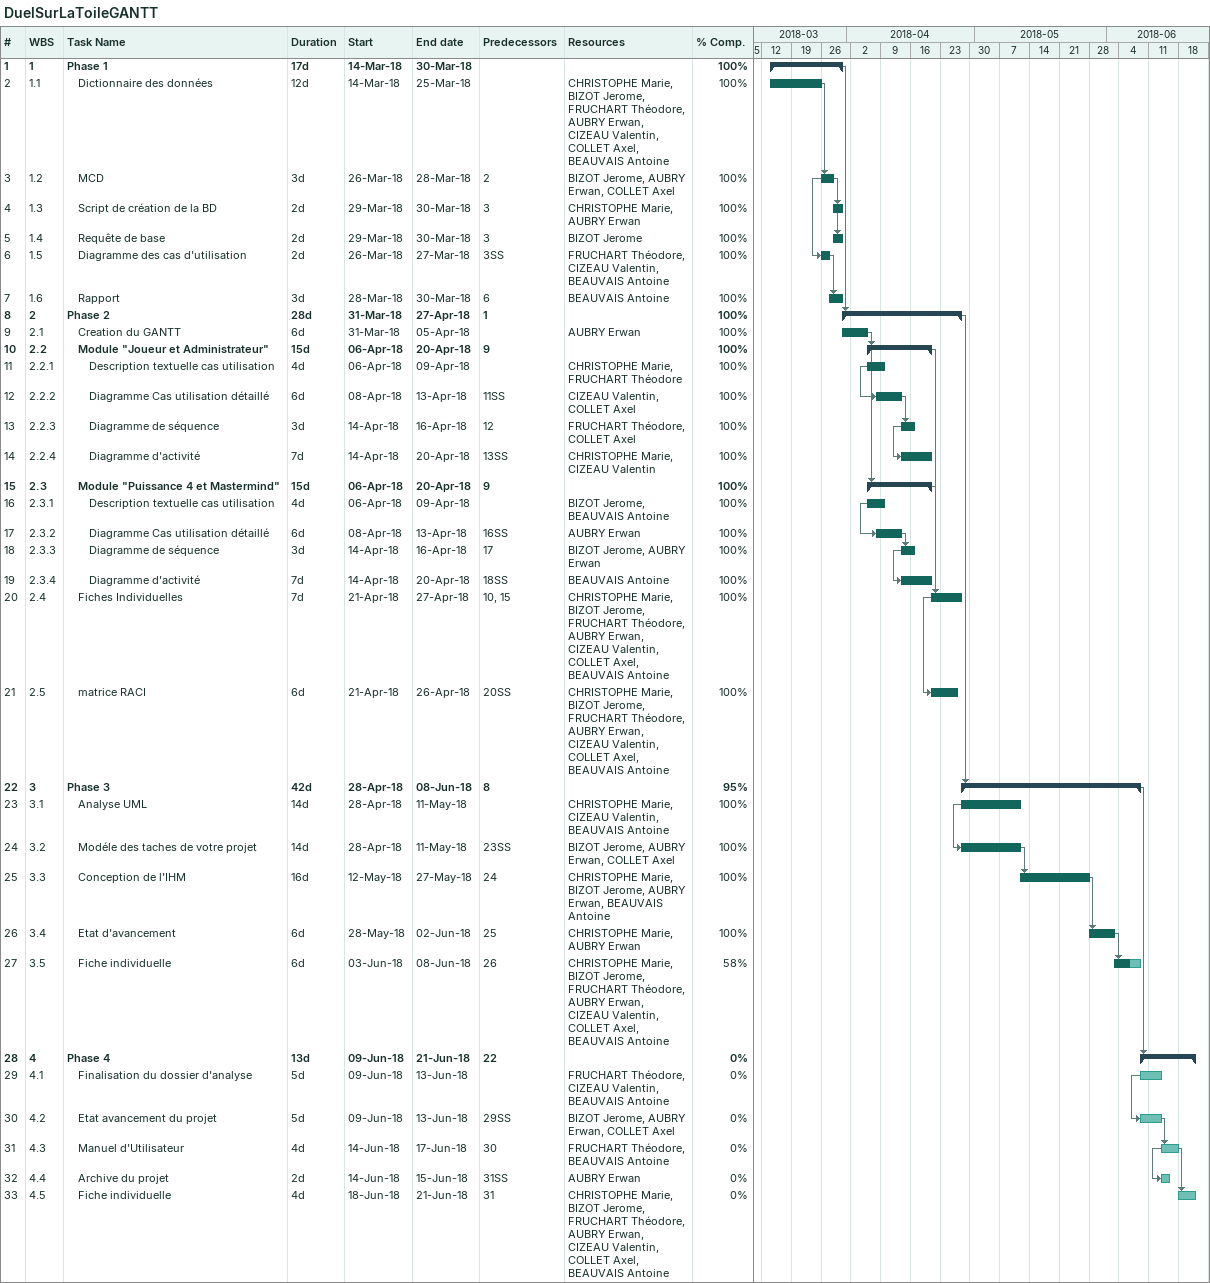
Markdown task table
DuelSurLaToileGANTT

| ID | WBS | Task | Duration | Start | Finish | Predecessors | Resources | % complete |
|---|---|---|---|---|---|---|---|---|
| 1 | 1 | **Phase 1** | 17d | 2018-03-14 | 2018-03-30 |  |  | 100 |
| 2 | 1.1 | Dictionnaire des données | 12d | 2018-03-14 | 2018-03-25 |  | CHRISTOPHE Marie, BIZOT Jerome, FRUCHART Théodore, AUBRY Erwan, CIZEAU Valentin, COLLET Axel, BEAUVAIS Antoine | 100 |
| 3 | 1.2 | MCD | 3d | 2018-03-26 | 2018-03-28 | 2 | BIZOT Jerome, AUBRY Erwan, COLLET Axel | 100 |
| 4 | 1.3 | Script de création de la BD | 2d | 2018-03-29 | 2018-03-30 | 3 | CHRISTOPHE Marie, AUBRY Erwan | 100 |
| 5 | 1.4 | Requête de base | 2d | 2018-03-29 | 2018-03-30 | 3 | BIZOT Jerome | 100 |
| 6 | 1.5 | Diagramme des cas d'utilisation | 2d | 2018-03-26 | 2018-03-27 | 3SS | FRUCHART Théodore, CIZEAU Valentin, BEAUVAIS Antoine | 100 |
| 7 | 1.6 | Rapport | 3d | 2018-03-28 | 2018-03-30 | 6 | BEAUVAIS Antoine | 100 |
| 8 | 2 | **Phase 2** | 28d | 2018-03-31 | 2018-04-27 | 1 |  | 100 |
| 9 | 2.1 | Creation du GANTT | 6d | 2018-03-31 | 2018-04-05 |  | AUBRY Erwan | 100 |
| 10 | 2.2 | **Module "Joueur et Administrateur"** | 15d | 2018-04-06 | 2018-04-20 | 9 |  | 100 |
| 11 | 2.2.1 | Description textuelle cas utilisation | 4d | 2018-04-06 | 2018-04-09 |  | CHRISTOPHE Marie, FRUCHART Théodore | 100 |
| 12 | 2.2.2 | Diagramme Cas utilisation détaillé | 6d | 2018-04-08 | 2018-04-13 | 11SS | CIZEAU Valentin, COLLET Axel | 100 |
| 13 | 2.2.3 | Diagramme de séquence | 3d | 2018-04-14 | 2018-04-16 | 12 | FRUCHART Théodore, COLLET Axel | 100 |
| 14 | 2.2.4 | Diagramme d'activité | 7d | 2018-04-14 | 2018-04-20 | 13SS | CHRISTOPHE Marie, CIZEAU Valentin | 100 |
| 15 | 2.3 | **Module "Puissance 4 et Mastermind"** | 15d | 2018-04-06 | 2018-04-20 | 9 |  | 100 |
| 16 | 2.3.1 | Description textuelle cas utilisation | 4d | 2018-04-06 | 2018-04-09 |  | BIZOT Jerome, BEAUVAIS Antoine | 100 |
| 17 | 2.3.2 | Diagramme Cas utilisation détaillé | 6d | 2018-04-08 | 2018-04-13 | 16SS | AUBRY Erwan | 100 |
| 18 | 2.3.3 | Diagramme de séquence | 3d | 2018-04-14 | 2018-04-16 | 17 | BIZOT Jerome, AUBRY Erwan | 100 |
| 19 | 2.3.4 | Diagramme d'activité | 7d | 2018-04-14 | 2018-04-20 | 18SS | BEAUVAIS Antoine | 100 |
| 20 | 2.4 | Fiches Individuelles | 7d | 2018-04-21 | 2018-04-27 | 10, 15 | CHRISTOPHE Marie, BIZOT Jerome, FRUCHART Théodore, AUBRY Erwan, CIZEAU Valentin, COLLET Axel, BEAUVAIS Antoine | 100 |
| 21 | 2.5 | matrice RACI | 6d | 2018-04-21 | 2018-04-26 | 20SS | CHRISTOPHE Marie, BIZOT Jerome, FRUCHART Théodore, AUBRY Erwan, CIZEAU Valentin, COLLET Axel, BEAUVAIS Antoine | 100 |
| 22 | 3 | **Phase 3** | 42d | 2018-04-28 | 2018-06-08 | 8 |  | 95 |
| 23 | 3.1 | Analyse UML | 14d | 2018-04-28 | 2018-05-11 |  | CHRISTOPHE Marie, CIZEAU Valentin, BEAUVAIS Antoine | 100 |
| 24 | 3.2 | Modéle des taches de votre projet | 14d | 2018-04-28 | 2018-05-11 | 23SS | BIZOT Jerome, AUBRY Erwan, COLLET Axel | 100 |
| 25 | 3.3 | Conception de l'IHM | 16d | 2018-05-12 | 2018-05-27 | 24 | CHRISTOPHE Marie, BIZOT Jerome, AUBRY Erwan, BEAUVAIS Antoine | 100 |
| 26 | 3.4 | Etat d'avancement | 6d | 2018-05-28 | 2018-06-02 | 25 | CHRISTOPHE Marie, AUBRY Erwan | 100 |
| 27 | 3.5 | Fiche individuelle | 6d | 2018-06-03 | 2018-06-08 | 26 | CHRISTOPHE Marie, BIZOT Jerome, FRUCHART Théodore, AUBRY Erwan, CIZEAU Valentin, COLLET Axel, BEAUVAIS Antoine | 58 |
| 28 | 4 | **Phase 4** | 13d | 2018-06-09 | 2018-06-21 | 22 |  | 0 |
| 29 | 4.1 | Finalisation du dossier d'analyse | 5d | 2018-06-09 | 2018-06-13 |  | FRUCHART Théodore, CIZEAU Valentin, BEAUVAIS Antoine | 0 |
| 30 | 4.2 | Etat avancement du projet | 5d | 2018-06-09 | 2018-06-13 | 29SS | BIZOT Jerome, AUBRY Erwan, COLLET Axel | 0 |
| 31 | 4.3 | Manuel d'Utilisateur | 4d | 2018-06-14 | 2018-06-17 | 30 | FRUCHART Théodore, BEAUVAIS Antoine | 0 |
| 32 | 4.4 | Archive du projet | 2d | 2018-06-14 | 2018-06-15 | 31SS | AUBRY Erwan | 0 |
| 33 | 4.5 | Fiche individuelle | 4d | 2018-06-18 | 2018-06-21 | 31 | CHRISTOPHE Marie, BIZOT Jerome, FRUCHART Théodore, AUBRY Erwan, CIZEAU Valentin, COLLET Axel, BEAUVAIS Antoine | 0 |
